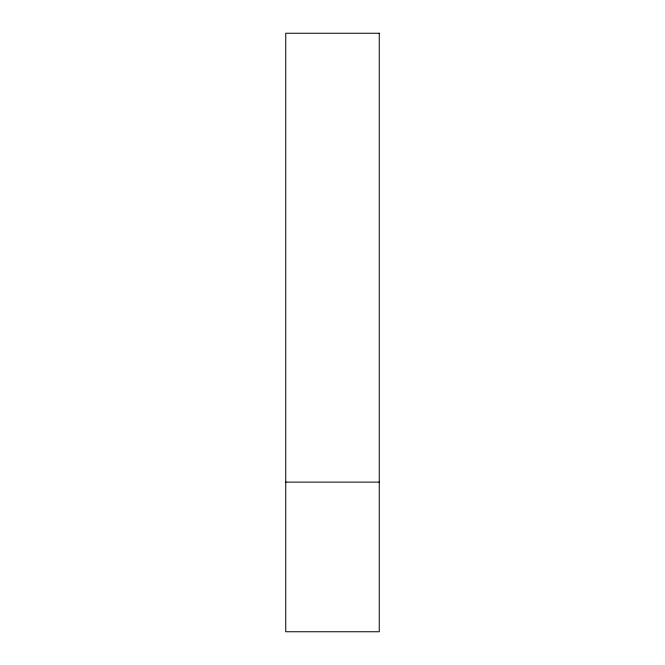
<?xml version="1.0" encoding="UTF-8"?>
<svg xmlns="http://www.w3.org/2000/svg" width="665" height="665" viewBox="0 0 665 665"><rect width="100%" height="100%" fill="white"/><g stroke="black" fill="none" stroke-linecap="round" stroke-linejoin="round"><path stroke-width="1" d="M285.742 482.125L379.258 482.125M379.258 33.25L285.742 33.25L285.742 631.75L379.258 631.75L379.258 33.25"/></g></svg>
